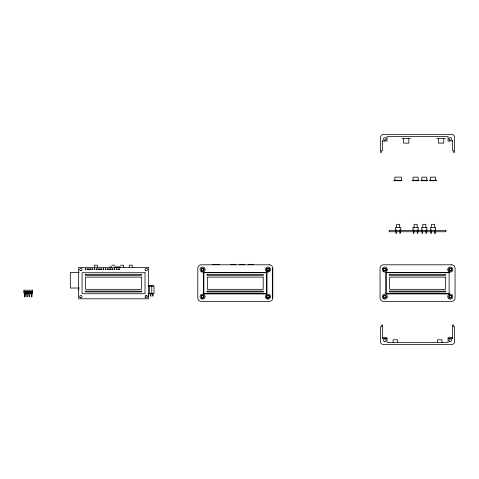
<?xml version="1.0" encoding="UTF-8"?>
<svg xmlns="http://www.w3.org/2000/svg" width="479" height="479" viewBox="0 0 479 479"><rect width="100%" height="100%" fill="white"/><g stroke="black" fill="none" stroke-linecap="round" stroke-linejoin="round"><path stroke-width="0.72" d="M24.465 294.292L25.339 294.034L25.339 291.765M25.339 294.034L24.902 294.292L24.902 296.824M149.119 285.921L148.185 286.095M151.334 285.921L149.993 285.921M153.549 285.921L152.208 285.921M401.851 138.335L410.575 138.335M436.734 138.335L445.458 138.335M382.667 141.042L387.026 141.042L387.026 136.593L448.075 136.593L448.075 141.042L452.433 141.042M393.954 180.284L401.779 180.284L401.779 180.721L393.954 180.721M412.179 180.284L418.999 180.284M420.903 180.284L427.717 180.284M429.621 180.284L436.441 180.284M412.179 180.721L418.999 180.721M420.903 180.721L427.717 180.721M429.621 180.721L436.441 180.721M435.255 230.082L434.728 230.082L434.728 233.393L435.255 233.393M212.568 264.354L219.196 264.354M230.794 264.354L235.854 264.354M239.512 264.354L244.571 264.354M248.236 264.354L253.295 264.354M111.823 265.192L114.876 265.192M120.546 265.192L123.594 265.192L123.594 267.635M109.589 266.905L111.727 266.905M114.571 266.905L120.971 266.905M79.155 272.545L70.305 272.545L70.305 288.029L79.155 288.029M449.559 272.641L385.978 272.641L385.978 293.831L449.53 293.831M449.033 272.725L386.068 272.725L386.068 293.741L449.033 293.741M148.077 285.921L153.987 285.921L153.987 293.334L148.077 293.334M23.95 291.064L24.291 291.064M23.95 291.765L32.494 291.765M24.465 291.98L25.339 292.016M26.333 291.98L27.902 292.022M28.548 291.98L30.117 292.022M31.111 291.98L31.979 292.022M31.111 291.765L31.111 294.034L31.979 294.292M145.969 296.082L146.496 296.082M148.185 296.082L148.712 296.082L148.712 293.334M382.667 337.958L387.026 337.958L387.026 342.407L448.075 342.407L448.075 337.958L452.433 337.958M382.667 338.048L387.026 338.048M448.075 338.048L452.433 338.048M31.111 294.034L31.548 294.292L31.548 296.824M452.433 140.245L452.433 150.46L453.481 150.46L453.481 152.292L454.613 152.292L454.613 137.467A3.054 3.054 0 0 0 451.559 134.413L383.541 134.413A3.054 3.054 0 0 0 380.488 137.467L380.488 152.292L381.619 152.292L381.619 150.46L382.667 150.46L382.667 140.245M452.433 338.773L452.433 324.966L453.308 324.966L453.308 326.708L454.613 326.708L454.613 341.533A3.054 3.054 0 0 1 451.559 344.587L383.541 344.587A3.054 3.054 0 0 1 380.488 341.533L380.488 326.708L381.793 326.708L381.793 324.966L382.667 324.966L382.667 338.773M449.122 272.641L449.122 293.831M443.716 138.335L443.716 143.137L438.483 143.137L438.483 138.335M441.967 342.407L441.967 339.791L437.608 339.791L437.608 342.407M435.561 180.284L435.561 177.146L430.501 177.146L430.501 180.284M435.645 230.345L435.645 227.375L430.411 227.375L430.411 230.345M435.255 230.082L435.255 233.393M434.555 227.375L434.555 224.328L431.501 224.328L431.501 227.375M426.927 230.345L426.927 227.375L421.694 227.375L421.694 230.345M426.837 180.284L426.837 177.146L421.777 177.146L421.777 180.284M425.837 227.375L425.837 224.328L422.783 224.328L422.783 227.375M418.203 230.345L418.203 227.375L412.97 227.375L412.97 230.345M418.119 180.284L418.119 177.146L413.06 177.146L413.06 180.284M417.113 227.375L417.113 224.328L414.06 224.328L414.06 227.375M408.832 138.335L408.832 143.137L403.599 143.137L403.599 138.335M401.462 180.284L401.462 177.146L394.834 177.146L394.834 180.284M400.761 230.345L400.761 227.375L395.528 227.375L395.528 230.345M399.672 227.375L399.672 224.328L396.618 224.328L396.618 227.375M397.492 342.407L397.492 339.791L393.133 339.791L393.133 342.407M272.347 268.276L272.347 297.932M153.136 293.334L153.136 296.082L152.615 296.082L152.615 293.334M151.771 285.921L151.771 293.334M150.927 293.334L150.927 296.082L150.4 296.082L150.4 293.334M149.556 285.921L149.556 293.334M148.28 293.334L148.28 294.729M132.318 267.635L132.318 265.192L129.264 265.192L129.264 267.635M97.435 267.635L97.435 265.192L94.381 265.192L94.381 267.635M78.736 287.628L78.736 289.843L78.388 289.843L78.388 287.628M31.979 291.765L31.979 296.824L31.416 296.824L31.416 294.292M30.117 291.765L29.59 296.824L29.069 296.824L28.548 291.765M27.902 291.765L27.375 296.824L26.854 296.824L26.333 291.765M25.034 294.292L25.034 296.824L24.465 296.824L24.465 291.765M203.791 270.372A1.395 1.395 0 0 1 203.282 270.88M201.887 270.88A1.395 1.395 0 0 1 201.372 270.372M201.372 268.976A1.395 1.395 0 0 1 203.791 268.976M268.683 268.462A1.395 1.395 0 0 1 269.198 270.372M268.976 270.659A1.395 1.395 0 0 1 268.683 270.88M267.288 270.88A1.395 1.395 0 0 1 267.001 270.659M266.779 270.372A1.395 1.395 0 0 1 267.288 268.462M267.629 268.324A1.395 1.395 0 0 1 268.348 268.324M385.547 268.462A1.395 1.395 0 0 1 386.056 270.372M385.834 270.659A1.395 1.395 0 0 1 385.547 270.88M384.152 270.88A1.395 1.395 0 0 1 383.859 270.659M383.637 270.372A1.395 1.395 0 0 1 384.152 268.462M384.487 268.324A1.395 1.395 0 0 1 385.206 268.324M451.463 270.372A1.395 1.395 0 0 1 450.949 270.88M449.553 270.88A1.395 1.395 0 0 1 449.045 270.372M449.045 268.976A1.395 1.395 0 0 1 451.463 268.976M268.641 268.539A1.305 1.305 0 0 1 269.12 270.324M268.911 270.599A1.305 1.305 0 0 1 268.324 270.934M267.647 270.934A1.305 1.305 0 0 1 267.06 270.599M266.857 270.324A1.305 1.305 0 0 1 267.336 268.539M267.647 268.408A1.305 1.305 0 0 1 268.324 268.408M203.844 270.012A1.305 1.305 0 0 1 202.922 270.934M202.246 270.934A1.305 1.305 0 0 1 201.449 270.324M201.449 269.018A1.305 1.305 0 0 1 203.844 269.336M267.336 297.752A1.305 1.305 0 0 1 266.989 295.783A1.305 1.305 0 0 1 268.988 295.783A1.305 1.305 0 0 1 268.641 297.752M268.324 297.884A1.305 1.305 0 0 1 267.647 297.884M203.844 296.962A1.305 1.305 0 0 1 201.449 297.273M201.449 295.968A1.305 1.305 0 0 1 203.844 296.285M85.304 269.126C85.837 270.791 86.597 267.953 85.304 269.126M85.214 274.796L85.519 275.329L141.562 275.329L141.886 274.904L141.562 274.485L85.633 274.473L85.214 274.796M87.513 269.126C88.052 270.791 88.813 267.953 87.513 269.126M85.214 291.406L85.519 291.939L141.562 291.939L141.886 291.519L141.562 291.1L85.519 291.1L85.214 291.406M89.729 269.126C90.268 270.791 91.028 267.953 89.729 269.126M91.944 269.126C92.483 270.791 93.243 267.953 91.944 269.126M94.159 269.126C94.692 270.791 95.459 267.953 94.159 269.126M96.375 269.126C96.908 270.791 97.674 267.953 96.375 269.126M98.59 269.126C99.123 270.791 99.889 267.953 98.59 269.126M100.806 269.126C101.338 270.791 102.099 267.953 100.806 269.126M103.021 269.126C103.554 270.791 104.314 267.953 103.021 269.126M105.236 269.126C105.769 270.791 106.53 267.953 105.236 269.126M107.452 269.126C107.985 270.791 108.745 267.953 107.452 269.126M109.667 269.126C110.2 270.791 110.96 267.953 109.667 269.126M111.882 269.126C112.415 270.791 113.176 267.953 111.882 269.126M114.098 269.126C114.631 270.791 115.391 267.953 114.098 269.126M116.313 269.126C116.846 270.791 117.606 267.953 116.313 269.126M118.529 269.126C119.061 270.791 119.822 267.953 118.529 269.126M206.958 274.796L207.263 275.329L263.306 275.329L263.63 274.904L263.306 274.485L207.377 274.473L206.958 274.796M206.958 291.406L207.263 291.939L263.306 291.939L263.63 291.519L263.306 291.1L207.263 291.1L206.958 291.406M389.223 274.796L389.529 275.329L445.572 275.329L445.895 274.904L445.572 274.485L389.643 274.473L389.223 274.796M389.223 291.406L389.529 291.939L445.572 291.939L445.895 291.519L445.572 291.1L389.529 291.1L389.223 291.406M396.444 230.082L395.923 230.082L395.923 233.393L396.444 233.393L396.444 230.082M400.372 230.082L399.845 230.082L399.845 233.393L400.372 233.393L400.372 230.082M413.886 230.082L413.365 230.082L413.365 233.393L413.886 233.393L413.886 230.082M417.814 230.082L417.287 230.082L417.287 233.393L417.814 233.393L417.814 230.082M422.61 230.082L422.083 230.082L422.083 233.393L422.61 233.393L422.61 230.082M426.532 230.082L426.011 230.082L426.011 233.393L426.532 233.393L426.532 230.082M431.328 230.082L430.807 230.082L430.807 233.393L431.328 233.393L431.328 230.082M445.895 230.345L389.205 230.345L389.205 231.74L445.895 231.74L445.895 230.345M269.294 264.791L201.276 264.791A3.491 3.491 0 0 0 197.785 268.276L197.785 297.932A3.491 3.491 0 0 0 201.276 301.417L269.294 301.417A3.491 3.491 0 0 0 272.785 297.932L272.785 268.276A3.491 3.491 0 0 0 269.294 264.791M451.559 264.791L383.541 264.791A3.491 3.491 0 0 0 380.051 268.276L380.051 297.932A3.491 3.491 0 0 0 383.541 301.417L451.559 301.417A3.491 3.491 0 0 0 455.05 297.932L455.05 268.276A3.491 3.491 0 0 0 451.559 264.791M148.424 267.408L78.658 267.408L78.658 298.8L148.424 298.8L148.424 267.408M85.945 269.024L85.418 269.024L85.418 269.545L85.945 269.545L85.945 269.024M88.16 269.024L87.633 269.024L87.633 269.545L88.16 269.545L88.16 269.024M90.375 269.024L89.848 269.024L89.848 269.545L90.375 269.545L90.375 269.024M92.591 269.024L92.064 269.024L92.064 269.545L92.591 269.545L92.591 269.024M94.806 269.024L94.279 269.024L94.279 269.545L94.806 269.545L94.806 269.024M97.021 269.024L96.495 269.024L96.495 269.545L97.021 269.545L97.021 269.024M99.237 269.024L98.71 269.024L98.71 269.545L99.237 269.545L99.237 269.024M101.446 269.024L100.925 269.024L100.925 269.545L101.446 269.545L101.446 269.024M103.662 269.024L103.141 269.024L103.141 269.545L103.662 269.545L103.662 269.024M105.877 269.024L105.356 269.024L105.356 269.545L105.877 269.545L105.877 269.024M108.092 269.024L107.571 269.024L107.571 269.545L108.092 269.545L108.092 269.024M110.308 269.024L109.787 269.024L109.787 269.545L110.308 269.545L110.308 269.024M112.523 269.024L112.002 269.024L112.002 269.545L112.523 269.545L112.523 269.024M114.738 269.024L114.218 269.024L114.218 269.545L114.738 269.545L114.738 269.024M116.954 269.024L116.433 269.024L116.433 269.545L116.954 269.545L116.954 269.024M119.169 269.024L118.648 269.024L118.648 269.545L119.169 269.545L119.169 269.024M266.857 272.641L203.713 272.641L203.713 293.831L266.857 293.831L266.857 272.641M145.023 272.725L82.059 272.725L82.059 293.741L145.023 293.741L145.023 272.725M266.767 272.725L203.803 272.725L203.803 293.741L266.767 293.741L266.767 272.725M141.449 277.131L85.633 277.131L85.633 289.34L141.449 289.34L141.449 277.131M263.193 277.131L207.377 277.131L207.377 289.34L263.193 289.34L263.193 277.131M445.458 277.131L389.643 277.131L389.643 289.34L445.458 289.34L445.458 277.131M32.494 290.196L23.95 290.196L23.95 293.334L32.494 293.334L32.494 290.196M267.288 297.83A1.395 1.395 0 0 0 269.384 296.621A1.395 1.395 0 0 0 267.288 295.411A1.395 1.395 0 0 0 267.288 297.83M201.887 297.83A1.395 1.395 0 0 0 203.976 296.621A1.395 1.395 0 0 0 201.887 295.411A1.395 1.395 0 0 0 201.887 297.83M449.553 297.83A1.395 1.395 0 0 0 451.649 296.621A1.395 1.395 0 0 0 449.553 295.411A1.395 1.395 0 0 0 449.553 297.83M384.152 297.83A1.395 1.395 0 0 0 386.242 296.621A1.395 1.395 0 0 0 384.152 295.411A1.395 1.395 0 0 0 384.152 297.83M449.601 139.994A1.305 1.305 0 0 0 451.559 138.862A1.305 1.305 0 0 0 449.601 137.724A1.305 1.305 0 0 0 449.601 139.994M384.194 139.994A1.305 1.305 0 0 0 386.158 138.862A1.305 1.305 0 0 0 384.194 137.724A1.305 1.305 0 0 0 384.194 139.994M449.601 341.359A1.305 1.305 0 0 0 451.559 340.228A1.305 1.305 0 0 0 449.601 339.09A1.305 1.305 0 0 0 449.601 341.359M384.194 341.359A1.305 1.305 0 0 0 386.158 340.228A1.305 1.305 0 0 0 384.194 339.09A1.305 1.305 0 0 0 384.194 341.359M449.667 270.605A1.18 1.18 0 0 0 451.434 269.587A1.18 1.18 0 0 0 449.667 268.569A1.18 1.18 0 0 0 449.667 270.605M384.26 270.605A1.18 1.18 0 0 0 386.026 269.587A1.18 1.18 0 0 0 384.26 268.569A1.18 1.18 0 0 0 384.26 270.605M384.26 297.639A1.18 1.18 0 0 0 386.026 296.621A1.18 1.18 0 0 0 384.26 295.603A1.18 1.18 0 0 0 384.26 297.639M449.667 297.639A1.18 1.18 0 0 0 451.434 296.621A1.18 1.18 0 0 0 449.667 295.603A1.18 1.18 0 0 0 449.667 297.639M384.152 270.797A1.395 1.395 0 0 0 386.242 269.587A1.395 1.395 0 0 0 384.152 268.378A1.395 1.395 0 0 0 384.152 270.797M449.553 270.797A1.395 1.395 0 0 0 451.649 269.587A1.395 1.395 0 0 0 449.553 268.378A1.395 1.395 0 0 0 449.553 270.797M383.583 271.779A2.527 2.527 0 0 0 387.373 269.587A2.527 2.527 0 0 0 383.583 267.396A2.527 2.527 0 0 0 383.583 271.779M383.583 298.812A2.527 2.527 0 0 0 387.373 296.621A2.527 2.527 0 0 0 383.583 294.429A2.527 2.527 0 0 0 383.583 298.812M448.991 271.779A2.527 2.527 0 0 0 452.781 269.587A2.527 2.527 0 0 0 448.991 267.396A2.527 2.527 0 0 0 448.991 271.779M448.991 298.812A2.527 2.527 0 0 0 452.781 296.621A2.527 2.527 0 0 0 448.991 294.429A2.527 2.527 0 0 0 448.991 298.812M267.402 270.605A1.18 1.18 0 0 0 269.168 269.587A1.18 1.18 0 0 0 267.402 268.569A1.18 1.18 0 0 0 267.402 270.605M201.994 270.605A1.18 1.18 0 0 0 203.761 269.587A1.18 1.18 0 0 0 201.994 268.569A1.18 1.18 0 0 0 201.994 270.605M201.994 297.639A1.18 1.18 0 0 0 203.761 296.621A1.18 1.18 0 0 0 201.994 295.603A1.18 1.18 0 0 0 201.994 297.639M267.402 297.639A1.18 1.18 0 0 0 269.168 296.621A1.18 1.18 0 0 0 267.402 295.603A1.18 1.18 0 0 0 267.402 297.639M201.887 270.797A1.395 1.395 0 0 0 203.976 269.587A1.395 1.395 0 0 0 201.887 268.378A1.395 1.395 0 0 0 201.887 270.797M267.288 270.797A1.395 1.395 0 0 0 269.384 269.587A1.395 1.395 0 0 0 267.288 268.378A1.395 1.395 0 0 0 267.288 270.797M201.318 271.779A2.527 2.527 0 0 0 205.108 269.587A2.527 2.527 0 0 0 201.318 267.396A2.527 2.527 0 0 0 201.318 271.779M201.318 298.812A2.527 2.527 0 0 0 205.108 296.621A2.527 2.527 0 0 0 201.318 294.429A2.527 2.527 0 0 0 201.318 298.812M266.725 271.779A2.527 2.527 0 0 0 270.515 269.587A2.527 2.527 0 0 0 266.725 267.396A2.527 2.527 0 0 0 266.725 271.779M266.725 298.812A2.527 2.527 0 0 0 270.515 296.621A2.527 2.527 0 0 0 266.725 294.429A2.527 2.527 0 0 0 266.725 298.812M145.658 270.605A1.18 1.18 0 0 0 147.424 269.587A1.18 1.18 0 0 0 145.658 268.569A1.18 1.18 0 0 0 145.658 270.605M80.25 270.605A1.18 1.18 0 0 0 82.017 269.587A1.18 1.18 0 0 0 80.25 268.569A1.18 1.18 0 0 0 80.25 270.605M80.25 297.639A1.18 1.18 0 0 0 82.017 296.621A1.18 1.18 0 0 0 80.25 295.603A1.18 1.18 0 0 0 80.25 297.639M145.658 297.639A1.18 1.18 0 0 0 147.424 296.621A1.18 1.18 0 0 0 145.658 295.603A1.18 1.18 0 0 0 145.658 297.639"/></g></svg>
